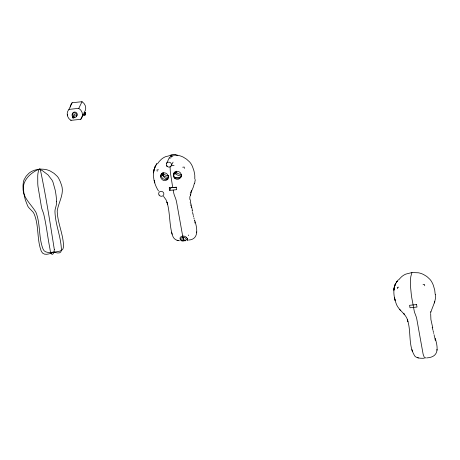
<?xml version="1.0" encoding="UTF-8"?>
<svg xmlns="http://www.w3.org/2000/svg" width="460" height="460" viewBox="0 0 460 460"><rect width="100%" height="100%" fill="white"/><g stroke="black" fill="none" stroke-linecap="round" stroke-linejoin="round"><path stroke-width="0.69" d="M194.879 220.737C197.185 228.183 199.335 239.441 188.514 240.08M435.183 338.134C438.282 348.456 439.064 357.115 426.581 357.938M189.836 196.5L189.836 199.548M168.59 176.818C168.521 180.665 162.317 180.28 161.471 176.657A3.904 3.352 56.2 0 1 161.247 175.818L161.523 173.69M194.804 179.066L194.793 175.225M430.669 313.433L430.899 319.476L432.768 327.928M195.143 180.791L195.247 179.59M156.923 163.777L156.164 164.858L156.923 163.777C151.041 171.724 153.445 183.195 158.522 190.975M398.274 279.881C392.184 286.154 393.317 295.837 396.094 303.364C398.297 310.615 406.738 313.823 407.893 321.551L407.29 319.459C411.614 331.309 407.744 345.983 415.167 356.54C417.645 358.334 420.906 358.34 423.838 358.254M173.702 174.156C172.885 178.566 179.797 179.923 181.447 176.053M190.578 194.775L190.365 196.035L190.98 193.286M194.356 183.356L193.332 187.024L190.963 192.533M430.301 312.558L430.468 311.661M153.784 170.85L154.094 169.332L153.991 169.832M394.088 288.248L394.398 286.729L394.295 287.23M170.689 158.251L171.649 155.158L175.082 155.037L179.095 155.595A18.21 16.825 26 0 1 183.247 157.119L186.599 159.212L189.554 161.897A15.312 14.151 26 0 1 191.256 164.18L192.148 165.83A22.557 20.838 26 0 1 192.475 166.56L193.97 170.861L194.735 174.719M190.181 194.183L190.256 193.861M430.87 312.248C432.526 306.343 436.241 300.725 435.539 294.331M190.699 192.228L190.796 191.9M434.798 301.415L434.297 302.962L434.66 301.846M435.189 294.388L434.723 290.139L433.452 285.666A28.514 26.341 26 0 0 432.457 283.228L431.56 281.577A15.266 14.105 26 0 0 429.858 279.295L427.53 277.098A22.149 20.458 26 0 0 426.236 276.121L423.551 274.517A18.222 16.836 26 0 0 418.45 272.791L411.947 272.556L410.86 276.368A19.63 4.209 84 0 0 410.447 280.985L410.406 284.038A20.924 4.491 84 0 0 410.435 285.66L411.395 295.429A51.658 11.08 84 0 0 411.798 297.948L414.328 311.564A7.877 1.69 84 0 0 414.644 312.599L416.058 316.33A15.651 3.358 84 0 1 416.702 318.561L423.137 354.269L424.534 357.972L424.942 358.162L425.724 357.57M187.375 240.137L187.318 238.769M85.33 112.527L84.698 113.833L83.375 113.971L80.77 119.318L70.892 120.359A7.768 7.176 26 0 1 68.914 109.394L72.151 102.741L82.035 101.7A7.768 7.176 26 0 1 84.013 112.665L85.33 112.527L85.589 113.942L84.951 115.247L82.863 115.466M67.292 115.149L67.493 114.735M70.892 120.359L71.053 120.025M72.519 117.018L73.008 116.018M80.77 119.318A7.768 7.176 26 0 0 78.792 108.347L82.035 101.7M166.508 163.513L169.435 157.515A2.651 2.449 26 0 0 169.245 158.188M168.67 177.272A7.768 7.176 26 0 1 162.909 175.335L163.616 173.886L163.369 172.534M171.039 165.807L173.086 162.133M181.556 175.91A7.768 7.176 26 0 1 175.795 173.978L176.502 172.529L176.255 171.172M169.245 187.933L176.243 187.197L176.692 189.658L169.7 190.4L169.245 187.933L169.51 187.392M169.7 190.4L171.08 187.565A8.337 2.645 -10.2 0 0 176.295 187.214M155.325 166.307L155.537 165.882L154.813 167.331M395.629 283.705L395.841 283.279L395.117 284.728M157.694 163.639L158.263 162.76A22.149 20.458 26 0 1 159.16 161.552L161.172 159.453A18.222 16.836 26 0 1 165.468 156.728L171.649 155.158M185.34 240.287L184.31 240.637L183.367 238.82A10.597 2.271 84 0 1 182.919 237.228C176.554 238.734 186.955 243.748 183.367 238.82A11.27 2.421 84 0 1 182.833 236.86L182.741 236.486M185.225 240.419L184.23 240.568A6.624 1.42 84 0 1 183.517 239.263L183.367 238.82M184.264 240.344C180.423 243.277 177.732 236.135 182.718 236.371M185.466 240.563C187.559 239.585 184.886 236.641 182.919 237.233M170.234 155.29L170.769 155.123M171.045 155.049L171.873 154.865M174.052 165.341L171.379 165.767M411.947 272.556L405.772 274.125A18.222 16.836 26 0 0 401.476 276.851L399.464 278.95A22.149 20.458 26 0 0 398.774 279.858M172.431 154.778L175.576 154.79M68.914 109.394L78.792 108.347M82.806 114.235L85.589 113.942M158.43 169.774L156.958 169.93L157.199 171.269M182.729 167.21L184.201 167.055L184.443 168.394M174.696 177.905L180.918 177.249M398.734 287.172L397.262 287.327L397.503 288.667M423.033 284.608L424.505 284.452L424.747 285.792M167.348 166.112L166.71 166.135M179.469 240.747C176.542 240.597 173.61 238.958 172.713 236.014C169.056 225.061 170.315 213.112 166.986 202.061L167.595 204.154L166.071 199.853L163.541 196.334M175.864 154.83L177.847 155.273M417.381 357.661L418.422 357.926M177.077 240.264L177.468 240.367M177.744 240.436L178.118 240.528M167.825 179.71L164.53 177.652L161.868 174.392M399.544 309.333L400.562 310.523M186.674 237.739L187.042 238.222M411.872 349.554L412.401 351.624M171.568 232.156L172.097 234.226M168.464 175.496L168.59 176.243M432.21 327.227L432.475 328.262M192.102 210.594L192.303 211.381M432.607 328.779L432.935 330.073M192.55 212.347L192.878 213.676M433.101 330.74L433.435 332.091M191.176 206.925L191.348 207.627M192.964 214.009L193.298 215.378M192.464 210.53L190.814 203.314M433.602 332.775L433.768 333.471M193.464 216.073L193.631 216.769M182.821 236.831L176.508 201.612A16.727 3.588 84 0 0 175.323 197.714L174.397 195.362A8.372 1.794 84 0 1 173.782 193.183L173.644 192.527A16.583 3.559 84 0 1 173.523 191.952L173.173 190.083M434.056 334.696L434.729 337.68M193.879 217.821L194.114 218.874M190.699 204.913L190.848 205.568M194.35 219.932L194.58 220.978M434.884 338.382L435.304 340.452M194.798 222.025L195 223.054M175.427 171.942L175.795 173.978M174.076 172.776L174.323 174.133A7.768 7.176 26 0 1 173.615 175.024M162.42 172.621L162.909 175.335M84.698 113.833L84.951 115.247M190.198 202.388L190.308 203.004M172.724 187.605L170.407 172.724A14.145 3.036 84 0 1 170.234 170.539L170.102 166.641M190.601 202.078L190.314 199.778M437 350.215L436.983 349.301M196.696 232.817L196.679 231.897M73.818 115.471A0.759 0.701 26 0 1 74.192 114.454A0.759 0.701 26 0 1 75.193 115.057A0.759 0.701 26 0 1 74.451 115.845M72.45 114.609A2.461 2.277 26 0 1 74.129 112.102A2.461 2.277 26 0 1 77.056 113.539A2.461 2.277 26 0 1 76.107 116.397M74.813 116.662A2.461 2.277 26 0 1 74.583 116.633M73.243 116.001A2.461 2.277 26 0 1 72.904 115.632M70.426 107.048A7.768 7.176 26 0 1 72.151 102.741M194.862 181.136A12.311 4.698 21.6 0 1 194.275 183.287M191.619 190.244A13.202 5.037 21.6 0 1 190.894 192.498M183.736 238.953A8.337 2.645 -10.2 0 1 182.166 239.062M161.828 174.409A9.942 9.183 26 0 1 161.552 173.822M160.454 176.508A8.297 7.665 26 0 1 160.367 174.794M173.725 174.041A4.105 3.933 -36 0 1 174.403 172.483M174.478 172.402A4.422 4.255 -34.5 0 1 174.99 171.821M181.533 174.466A7.768 7.176 26 0 1 176.502 172.529M174.541 173.334A7.768 7.176 26 0 1 173.679 174.185M168.647 175.829A7.768 7.176 26 0 1 163.616 173.886M170.217 156.578A2.651 2.449 26 0 1 172.862 156.394M185.633 240.597A1.748 0.471 2.7 0 1 184.759 240.879M182.631 236.043A3.858 2.812 7.5 0 1 186.737 237.722M187.312 238.257A4.594 2.294 26 0 1 187.525 238.82M187.427 240.287A8.067 1.702 71.1 0 1 187.197 240.287M187.099 239.936A11.534 2.168 86.6 0 1 186.852 239.51M188.531 235.658A17.583 3.364 -81.4 0 1 188.514 235.002M166.307 179.331A1.138 1.052 26 0 1 167.871 179.17M54.32 249.538C53.923 256.18 50.479 256.013 49.962 248.82C47.644 237.389 46.5 225.739 43.786 214.394A16.088 3.45 84 0 0 43.343 212.865L41.917 208.949A8.165 1.754 84 0 1 41.561 207.719L37.973 186.392A14.519 3.116 84 0 1 37.772 183.856L37.731 175.921A18.181 3.898 84 0 1 38.03 172.943C38.468 171.706 38.329 168.964 39.859 168.716A5.037 1.081 84 0 1 40.239 169.217C45.914 195.73 50.094 222.749 54.32 249.538M56.591 201.756L56.557 203.009A15.232 7.889 68.1 0 1 56.264 205.2L55.125 209.587A15.496 8.027 68.1 0 0 54.958 211.726C55.384 224.785 61.163 237.107 61.404 250.154C61.261 254.248 56.476 252.994 53.998 252.051C50.267 252.419 44.614 253.523 42.987 248.946C38.468 237.239 40.566 224.043 35.989 212.411C31.401 204.361 22.672 197.921 23.04 187.732A38.6 35.661 26 0 1 23 185.673L23.368 182.016A15.26 14.099 26 0 1 24.075 179.745L26.093 176.266L28.917 173.27A18.181 16.796 26 0 1 32.154 171.172C36.535 169.09 41.642 168.624 46.368 169.677A18.181 16.796 26 0 1 50.226 171.022L54.004 173.322L57.178 176.249A15.26 14.099 26 0 1 58.661 178.29L60.317 181.734A38.6 35.661 26 0 1 61.007 183.724C65.153 193.148 58.449 201.946 57.212 211.054C57.523 223.203 63.566 234.554 63.497 246.778C63.405 252.178 56.643 251.298 53.072 252.408C49.461 253.966 43.591 256.203 41.365 251.43C36.662 239.47 39.157 225.82 34.138 213.923A15.496 12.627 -72.2 0 0 32.913 211.928L29.175 208.058A15.232 12.414 -72.2 0 1 27.732 206.057L25.449 200.255A57.483 46.851 -72.2 0 1 23.937 193.533L23.414 188.646L23.661 185.184A11.563 9.424 -72.2 0 1 24.225 183.063C26.099 178.043 30.205 174.162 34.678 171.396A32.119 26.18 -72.2 0 1 39.048 169.263A32.119 16.635 68.1 0 1 42.314 170.591L48.076 174.938L52.014 180.13A11.563 5.986 68.1 0 1 52.969 182.091L55.223 190.227A57.483 29.768 68.1 0 1 56.258 197.001L56.591 201.756M153.623 172.299L153.577 172.885L153.87 170.321L153.623 172.299M393.927 289.702L393.881 290.283L394.174 287.718L393.927 289.702M154.606 167.854L154.411 168.337L155.02 166.876L154.606 167.854M394.91 285.252L394.714 285.735L395.324 284.274L394.91 285.252M396.951 281.56L396.468 282.256L397.227 281.175L396.951 281.56M416.553 304.572L409.561 305.308L410.009 307.786L417.001 307.05L416.553 304.572M404.673 314.634L403.811 313.68L404.668 314.64M395.088 300.288L394.513 297.798L395.088 300.288M154.364 181.073L154.209 180.4L154.784 182.89L154.364 181.073M72.674 117.806A0.759 0.701 26 0 0 73.968 117.869A0.759 0.701 26 0 0 73.307 116.771A0.759 0.701 26 0 0 72.674 117.806M72.369 116.196A2.461 2.277 26 0 0 76.578 116.391A2.461 2.277 26 0 0 74.428 112.826A2.461 2.277 26 0 0 72.369 116.196M160.695 176.973A4.019 3.72 53.5 0 0 166.842 179.975A4.019 3.72 53.5 0 0 165.922 173.207A4.019 3.72 53.5 0 0 160.695 176.973M174.972 178.56A4.019 3.967 5.5 0 0 181.343 175.795A4.019 3.967 5.5 0 0 175.72 171.724A4.019 3.967 5.5 0 0 174.972 178.56M166.727 165.847A2.651 2.449 26 0 0 171.252 165.887A2.651 2.449 26 0 0 168.785 162.127A2.651 2.449 26 0 0 166.727 165.847M159.068 195.023A2.651 2.449 26 0 0 163.587 195.063A2.651 2.449 26 0 0 161.121 191.308A2.651 2.449 26 0 0 159.068 195.023"/></g></svg>
